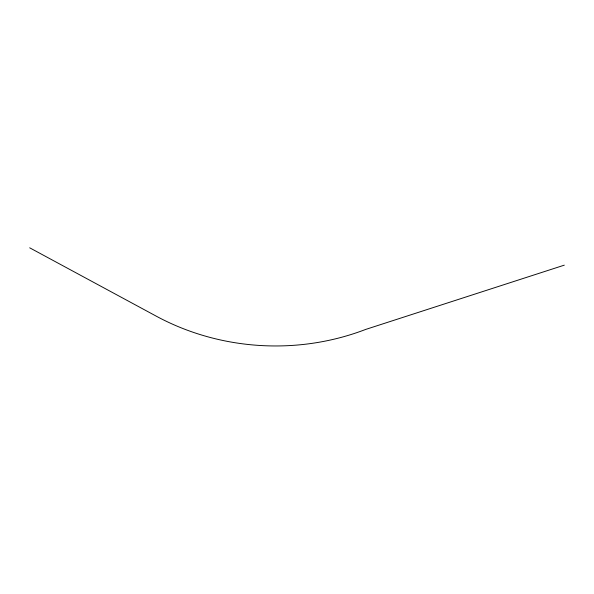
<?xml version="1.0" encoding="UTF-8"?>
<svg xmlns="http://www.w3.org/2000/svg" width="594" height="594" viewBox="0 0 594 594"><rect width="100%" height="100%" fill="white"/><g stroke="black" fill="none" stroke-linecap="round" stroke-linejoin="round"><path stroke-width="0.89" d="M564.3 265.154L365.652 329.44C298.077 355.375 220.263 350.608 156.497 316.29L29.7 247.809"/></g></svg>
